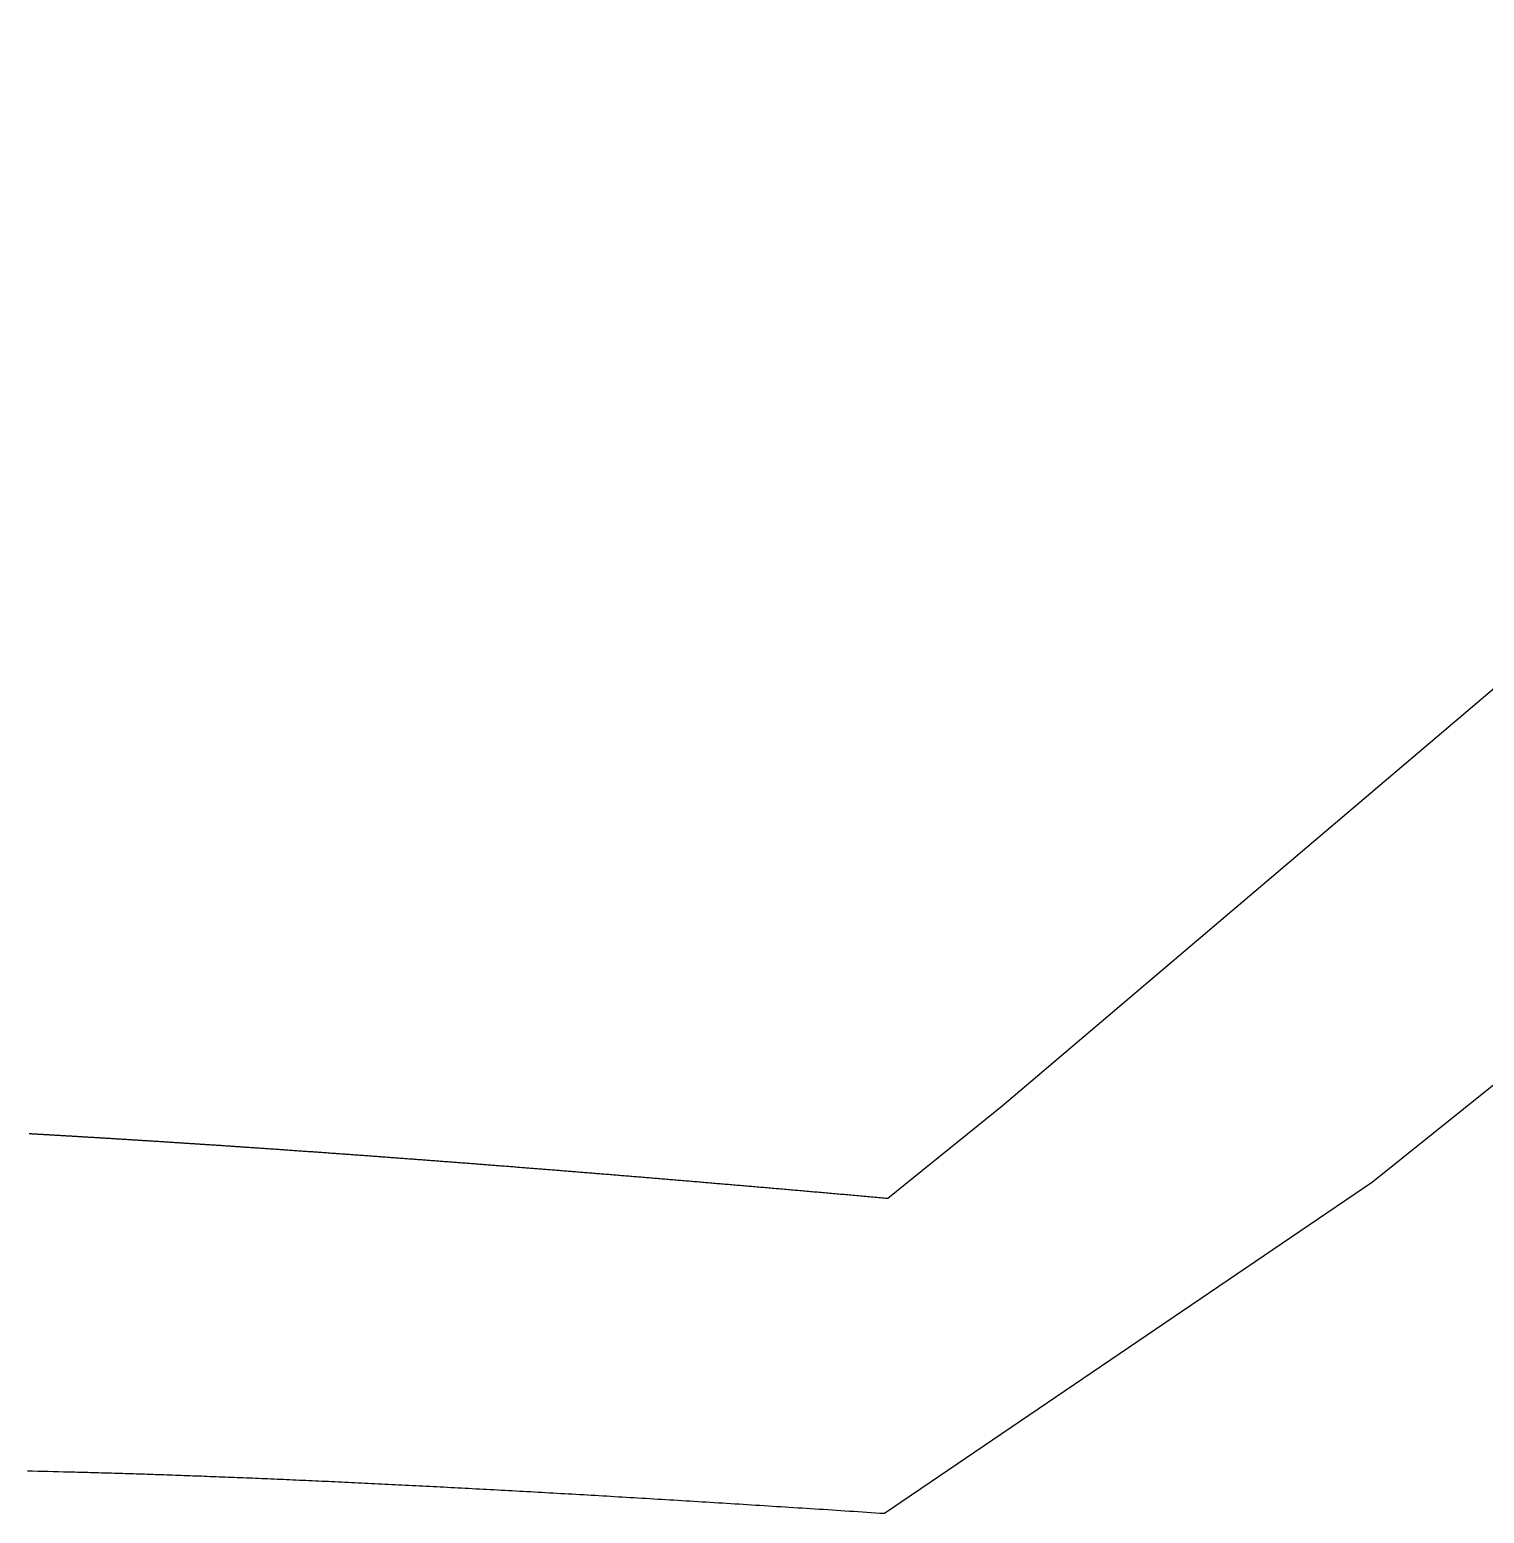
# Model space of a CAD drawing. Header units: millimetres. Extents: x 18 to 260, y 55 to 202.
# Drawn here: x 221.39 to 227.54, y 66.76 to 73.03 of the extents above; entities that cross this region are included whole.
import ezdxf

# ---------------------------------------------------------------- set-up
doc = ezdxf.new("R2010")
doc.units = ezdxf.units.MM
doc.header["$LTSCALE"] = 10.405138
doc.layers.add('Copa2_E', color=2, linetype='CONTINUOUS')
doc.layers.add('Copa2_I', color=90, linetype='CONTINUOUS')

msp = doc.modelspace()

# ---------------------------------------------------------------- linework, layer by layer
at = {"layer": 'Copa2_E'}
msp.add_polyline3d([(221.3856, 68.3641, 6.118), (221.3892, 68.3639, 6.1159), (221.3927, 68.3637, 6.1138), (221.3962, 68.3635, 6.1117), (221.3998, 68.3633, 6.1096), (221.4033, 68.3631, 6.1076), (221.4069, 68.3629, 6.1055), (221.4104, 68.3627, 6.1034), (221.414, 68.3625, 6.1013), (221.4176, 68.3623, 6.0993), (221.4211, 68.3621, 6.0972), (221.4247, 68.3619, 6.0951), (221.4283, 68.3617, 6.093), (221.4319, 68.3615, 6.0909), (221.4354, 68.3613, 6.0889), (221.439, 68.3611, 6.0868), (221.4426, 68.3609, 6.0847), (221.4462, 68.3607, 6.0826), (221.4498, 68.3605, 6.0806), (221.4534, 68.3603, 6.0785), (221.4571, 68.3601, 6.0764), (221.4607, 68.3598, 6.0743), (221.4643, 68.3596, 6.0723), (221.4679, 68.3594, 6.0702), (221.4715, 68.3592, 6.0681), (221.4752, 68.359, 6.066), (221.4788, 68.3588, 6.064), (221.4825, 68.3586, 6.0619), (221.4861, 68.3584, 6.0598), (221.4898, 68.3582, 6.0577), (221.4934, 68.3579, 6.0557), (221.4971, 68.3577, 6.0536), (221.5007, 68.3575, 6.0515), (221.5044, 68.3573, 6.0494), (221.5081, 68.3571, 6.0474), (221.5118, 68.3569, 6.0453), (221.5154, 68.3567, 6.0432), (221.5191, 68.3564, 6.0411), (221.5228, 68.3562, 6.0391), (221.5265, 68.356, 6.037), (221.5302, 68.3558, 6.0349), (221.5339, 68.3556, 6.0329), (221.5376, 68.3554, 6.0308), (221.5414, 68.3551, 6.0287), (221.5451, 68.3549, 6.0266), (221.5488, 68.3547, 6.0246), (221.5525, 68.3545, 6.0225), (221.5563, 68.3543, 6.0204), (221.56, 68.354, 6.0183), (221.5637, 68.3538, 6.0163), (221.5675, 68.3536, 6.0142), (221.5712, 68.3534, 6.0121), (221.575, 68.3532, 6.01), (221.5788, 68.3529, 6.008), (221.5825, 68.3527, 6.0059), (221.5863, 68.3525, 6.0038), (221.5901, 68.3523, 6.0017), (221.5938, 68.352, 5.9997), (221.5976, 68.3518, 5.9976), (221.6014, 68.3516, 5.9955), (221.6052, 68.3514, 5.9934), (221.609, 68.3511, 5.9914), (221.6128, 68.3509, 5.9893), (221.6166, 68.3507, 5.9872), (221.6204, 68.3505, 5.9851), (221.6242, 68.3502, 5.9831), (221.628, 68.35, 5.981), (221.6319, 68.3498, 5.9789), (221.6357, 68.3495, 5.9768), (221.6395, 68.3493, 5.9748), (221.6434, 68.3491, 5.9727), (221.6472, 68.3489, 5.9706), (221.6511, 68.3486, 5.9685), (221.6549, 68.3484, 5.9664), (221.6588, 68.3482, 5.9644), (221.6626, 68.3479, 5.9623), (221.6665, 68.3477, 5.9602), (221.6704, 68.3475, 5.9581), (221.6743, 68.3472, 5.9561), (221.6781, 68.347, 5.954), (221.682, 68.3468, 5.9519), (221.6859, 68.3465, 5.9498), (221.6898, 68.3463, 5.9477), (221.6937, 68.3461, 5.9457), (221.6976, 68.3458, 5.9436), (221.7015, 68.3456, 5.9415), (221.7054, 68.3453, 5.9394), (221.7093, 68.3451, 5.9373), (221.7133, 68.3449, 5.9352), (221.7172, 68.3446, 5.9332), (221.7211, 68.3444, 5.9311), (221.7251, 68.3441, 5.929), (221.729, 68.3439, 5.9269), (221.733, 68.3437, 5.9248), (221.7369, 68.3434, 5.9228), (221.7409, 68.3432, 5.9207), (221.7448, 68.3429, 5.9186), (221.7488, 68.3427, 5.9165), (221.7528, 68.3424, 5.9144), (221.7568, 68.3422, 5.9123), (221.7607, 68.342, 5.9102), (221.7647, 68.3417, 5.9082), (221.7687, 68.3415, 5.9061), (221.7727, 68.3412, 5.904), (221.7767, 68.341, 5.9019), (221.7807, 68.3407, 5.8998), (221.7847, 68.3405, 5.8977), (221.7887, 68.3402, 5.8956), (221.7928, 68.34, 5.8935), (221.7968, 68.3397, 5.8914), (221.8008, 68.3395, 5.8894), (221.8049, 68.3392, 5.8873), (221.8089, 68.339, 5.8852), (221.8129, 68.3387, 5.8831), (221.817, 68.3385, 5.881), (221.821, 68.3382, 5.8789), (221.8251, 68.338, 5.8768), (221.8292, 68.3377, 5.8747), (221.8332, 68.3375, 5.8726), (221.8373, 68.3372, 5.8705), (221.8414, 68.337, 5.8684), (221.8455, 68.3367, 5.8663), (221.8496, 68.3365, 5.8642), (221.8537, 68.3362, 5.8621), (221.8578, 68.3359, 5.86), (221.8619, 68.3357, 5.8579), (221.866, 68.3354, 5.8558), (221.8701, 68.3352, 5.8537), (221.8742, 68.3349, 5.8516), (221.8783, 68.3347, 5.8495), (221.8825, 68.3344, 5.8474), (221.8866, 68.3341, 5.8453), (221.8907, 68.3339, 5.8432), (221.8949, 68.3336, 5.8411), (221.899, 68.3333, 5.839), (221.9032, 68.3331, 5.8369), (221.9074, 68.3328, 5.8348), (221.9115, 68.3326, 5.8327), (221.9157, 68.3323, 5.8306), (221.9199, 68.332, 5.8285), (221.9241, 68.3318, 5.8264), (221.9282, 68.3315, 5.8242), (221.9324, 68.3312, 5.8221), (221.9366, 68.331, 5.82), (221.9408, 68.3307, 5.8179), (221.945, 68.3304, 5.8158), (221.9492, 68.3302, 5.8137), (221.9535, 68.3299, 5.8116), (221.9577, 68.3296, 5.8095), (221.9619, 68.3294, 5.8073), (221.9661, 68.3291, 5.8052), (221.9704, 68.3288, 5.8031), (221.9746, 68.3285, 5.801), (221.9789, 68.3283, 5.7989), (221.9831, 68.328, 5.7968), (221.9874, 68.3277, 5.7946), (221.9917, 68.3275, 5.7925), (221.9959, 68.3272, 5.7904), (222.0002, 68.3269, 5.7883), (222.0045, 68.3266, 5.7861), (222.0088, 68.3264, 5.784), (222.0131, 68.3261, 5.7819), (222.0173, 68.3258, 5.7798), (222.0216, 68.3255, 5.7776), (222.026, 68.3252, 5.7755), (222.0303, 68.325, 5.7734), (222.0346, 68.3247, 5.7712), (222.0389, 68.3244, 5.7691), (222.0432, 68.3241, 5.767), (222.0476, 68.3238, 5.7649), (222.0519, 68.3236, 5.7627), (222.0562, 68.3233, 5.7606), (222.0606, 68.323, 5.7585), (222.0649, 68.3227, 5.7563), (222.0693, 68.3224, 5.7542), (222.0737, 68.3222, 5.752), (222.078, 68.3219, 5.7499), (222.0824, 68.3216, 5.7478), (222.0868, 68.3213, 5.7456), (222.0912, 68.321, 5.7435), (222.0956, 68.3207, 5.7413), (222.1, 68.3204, 5.7392), (222.1044, 68.3201, 5.737), (222.1088, 68.3199, 5.7349), (222.1132, 68.3196, 5.7327), (222.1176, 68.3193, 5.7306), (222.122, 68.319, 5.7285), (222.1265, 68.3187, 5.7263), (222.1309, 68.3184, 5.7242), (222.1353, 68.3181, 5.722), (222.1398, 68.3178, 5.7198), (222.1442, 68.3175, 5.7177), (222.1487, 68.3172, 5.7155), (222.1531, 68.3169, 5.7134), (222.1576, 68.3166, 5.7112), (222.1621, 68.3163, 5.7091), (222.1666, 68.3161, 5.7069), (222.171, 68.3158, 5.7047), (222.1755, 68.3155, 5.7026), (222.18, 68.3152, 5.7004), (222.1845, 68.3149, 5.6982), (222.189, 68.3146, 5.6961), (222.1935, 68.3143, 5.6939), (222.198, 68.314, 5.6917), (222.2026, 68.3137, 5.6896), (222.2071, 68.3134, 5.6874), (222.2116, 68.3131, 5.6852), (222.2162, 68.3128, 5.6831), (222.2207, 68.3124, 5.6809), (222.2253, 68.3121, 5.6787), (222.2298, 68.3118, 5.6765), (222.2344, 68.3115, 5.6744), (222.2389, 68.3112, 5.6722), (222.2435, 68.3109, 5.67), (222.2481, 68.3106, 5.6678), (222.2527, 68.3103, 5.6656), (222.2573, 68.31, 5.6635), (222.2618, 68.3097, 5.6613), (222.2664, 68.3094, 5.6591), (222.2711, 68.3091, 5.6569), (222.2757, 68.3088, 5.6547), (222.2803, 68.3084, 5.6525), (222.2849, 68.3081, 5.6503), (222.2895, 68.3078, 5.6481), (222.2942, 68.3075, 5.6459), (222.2988, 68.3072, 5.6437), (222.3034, 68.3069, 5.6415), (222.3081, 68.3066, 5.6393), (222.3127, 68.3063, 5.6371), (222.3174, 68.3059, 5.6349), (222.3221, 68.3056, 5.6327), (222.3268, 68.3053, 5.6305), (222.3314, 68.305, 5.6283), (222.3361, 68.3047, 5.6261), (222.3408, 68.3043, 5.6239), (222.3455, 68.304, 5.6217), (222.3502, 68.3037, 5.6195), (222.3549, 68.3034, 5.6173), (222.3596, 68.3031, 5.6151), (222.3643, 68.3027, 5.6129), (222.3691, 68.3024, 5.6106), (222.3738, 68.3021, 5.6084), (222.3785, 68.3018, 5.6062), (222.3833, 68.3014, 5.604), (222.388, 68.3011, 5.6018), (222.3928, 68.3008, 5.5995), (222.3975, 68.3005, 5.5973), (222.4023, 68.3001, 5.5951), (222.4071, 68.2998, 5.5929), (222.4118, 68.2995, 5.5906), (222.4166, 68.2991, 5.5884), (222.4214, 68.2988, 5.5862), (222.4262, 68.2985, 5.5839), (222.431, 68.2982, 5.5817), (222.4358, 68.2978, 5.5795), (222.4406, 68.2975, 5.5772), (222.4454, 68.2972, 5.575), (222.4503, 68.2968, 5.5728), (222.4551, 68.2965, 5.5705), (222.4599, 68.2961, 5.5683), (222.4648, 68.2958, 5.566), (222.4696, 68.2955, 5.5638), (222.4745, 68.2951, 5.5615), (222.4793, 68.2948, 5.5593), (222.4842, 68.2945, 5.557), (222.489, 68.2941, 5.5548), (222.4939, 68.2938, 5.5525), (222.4988, 68.2934, 5.5503), (222.5037, 68.2931, 5.548), (222.5086, 68.2928, 5.5457), (222.5135, 68.2924, 5.5435), (222.5184, 68.2921, 5.5412), (222.5233, 68.2917, 5.5389), (222.5282, 68.2914, 5.5367), (222.5331, 68.291, 5.5344), (222.5381, 68.2907, 5.5321), (222.543, 68.2903, 5.5299), (222.5479, 68.29, 5.5276), (222.5529, 68.2896, 5.5253), (222.5578, 68.2893, 5.523), (222.5628, 68.2889, 5.5208), (222.5678, 68.2886, 5.5185), (222.5727, 68.2882, 5.5162), (222.5777, 68.2879, 5.5139), (222.5827, 68.2875, 5.5116), (222.5877, 68.2872, 5.5093), (222.5927, 68.2868, 5.5071), (222.5977, 68.2865, 5.5048), (222.6027, 68.2861, 5.5025), (222.6077, 68.2858, 5.5002), (222.6127, 68.2854, 5.4979), (222.6177, 68.2851, 5.4956), (222.6228, 68.2847, 5.4933), (222.6278, 68.2843, 5.491), (222.6328, 68.284, 5.4887), (222.6379, 68.2836, 5.4864), (222.643, 68.2833, 5.4841), (222.648, 68.2829, 5.4818), (222.6531, 68.2825, 5.4794), (222.6582, 68.2822, 5.4771), (222.6632, 68.2818, 5.4748), (222.6683, 68.2814, 5.4725), (222.6734, 68.2811, 5.4702), (222.6785, 68.2807, 5.4679), (222.6836, 68.2804, 5.4655), (222.6887, 68.28, 5.4632), (222.6938, 68.2796, 5.4609), (222.699, 68.2793, 5.4586), (222.7041, 68.2789, 5.4562), (222.7092, 68.2785, 5.4539), (222.7144, 68.2781, 5.4516), (222.7195, 68.2778, 5.4492), (222.7247, 68.2774, 5.4469), (222.7298, 68.277, 5.4446), (222.735, 68.2767, 5.4422), (222.7402, 68.2763, 5.4399), (222.7453, 68.2759, 5.4375), (222.7505, 68.2755, 5.4352), (222.7557, 68.2752, 5.4328), (222.7609, 68.2748, 5.4305), (222.7661, 68.2744, 5.4281), (222.7713, 68.274, 5.4258), (222.7766, 68.2736, 5.4234), (222.7818, 68.2733, 5.421), (222.787, 68.2729, 5.4187), (222.7922, 68.2725, 5.4163), (222.7975, 68.2721, 5.414), (222.8027, 68.2717, 5.4116), (222.808, 68.2714, 5.4092), (222.8132, 68.271, 5.4068), (222.8185, 68.2706, 5.4045), (222.8238, 68.2702, 5.4021), (222.8291, 68.2698, 5.3997), (222.8343, 68.2694, 5.3973), (222.8396, 68.269, 5.395), (222.8449, 68.2687, 5.3926), (222.8502, 68.2683, 5.3902), (222.8555, 68.2679, 5.3878), (222.8609, 68.2675, 5.3854), (222.8662, 68.2671, 5.383), (222.8715, 68.2667, 5.3806), (222.8768, 68.2663, 5.3782), (222.8822, 68.2659, 5.3758), (222.8875, 68.2655, 5.3734), (222.8929, 68.2651, 5.371), (222.8983, 68.2647, 5.3686), (222.9036, 68.2643, 5.3662), (222.909, 68.2639, 5.3638), (222.9144, 68.2635, 5.3614), (222.9198, 68.2631, 5.359), (222.9252, 68.2627, 5.3566), (222.9306, 68.2623, 5.3541), (222.936, 68.2619, 5.3517), (222.9414, 68.2615, 5.3493), (222.9468, 68.2611, 5.3469), (222.9522, 68.2607, 5.3444), (222.9577, 68.2603, 5.342), (222.9631, 68.2599, 5.3396), (222.9685, 68.2595, 5.3371), (222.974, 68.2591, 5.3347), (222.9794, 68.2587, 5.3323), (222.9849, 68.2583, 5.3298), (222.9904, 68.2579, 5.3274), (222.9959, 68.2575, 5.3249), (223.0013, 68.2571, 5.3225), (223.0068, 68.2567, 5.32), (223.0123, 68.2562, 5.3176), (223.0178, 68.2558, 5.3151), (223.0233, 68.2554, 5.3127), (223.0289, 68.255, 5.3102), (223.0344, 68.2546, 5.3078), (223.0399, 68.2542, 5.3053), (223.0455, 68.2538, 5.3028), (223.051, 68.2533, 5.3003), (223.0565, 68.2529, 5.2979), (223.0621, 68.2525, 5.2954), (223.0677, 68.2521, 5.2929), (223.0732, 68.2517, 5.2904), (223.0788, 68.2512, 5.288), (223.0844, 68.2508, 5.2855), (223.09, 68.2504, 5.283), (223.0956, 68.25, 5.2805), (223.1012, 68.2496, 5.278), (223.1068, 68.2491, 5.2755), (223.1124, 68.2487, 5.273), (223.118, 68.2483, 5.2705), (223.1237, 68.2479, 5.268), (223.1293, 68.2474, 5.2655), (223.1349, 68.247, 5.263), (223.1406, 68.2466, 5.2605), (223.1462, 68.2461, 5.258), (223.1519, 68.2457, 5.2555), (223.1576, 68.2453, 5.253), (223.1632, 68.2448, 5.2505), (223.1689, 68.2444, 5.2479), (223.1746, 68.244, 5.2454), (223.1803, 68.2435, 5.2429), (223.186, 68.2431, 5.2404), (223.1917, 68.2427, 5.2378), (223.1974, 68.2422, 5.2353), (223.2032, 68.2418, 5.2327), (223.2089, 68.2413, 5.2302), (223.2146, 68.2409, 5.2277), (223.2204, 68.2405, 5.2251), (223.2261, 68.24, 5.2226), (223.2319, 68.2396, 5.22), (223.2376, 68.2391, 5.2175), (223.2434, 68.2387, 5.2149), (223.2492, 68.2383, 5.2124), (223.255, 68.2378, 5.2098), (223.2608, 68.2374, 5.2072), (223.2666, 68.2369, 5.2047), (223.2724, 68.2365, 5.2021), (223.2782, 68.236, 5.1995), (223.284, 68.2356, 5.197), (223.2898, 68.2351, 5.1944), (223.2957, 68.2347, 5.1918), (223.3015, 68.2342, 5.1892), (223.3073, 68.2338, 5.1866), (223.3132, 68.2333, 5.1841), (223.319, 68.2329, 5.1815), (223.3249, 68.2324, 5.1789), (223.3308, 68.2319, 5.1763), (223.3367, 68.2315, 5.1737), (223.3426, 68.231, 5.1711), (223.3484, 68.2306, 5.1685), (223.3543, 68.2301, 5.1659), (223.3603, 68.2297, 5.1633), (223.3662, 68.2292, 5.1607), (223.3721, 68.2287, 5.158), (223.378, 68.2283, 5.1554), (223.384, 68.2278, 5.1528), (223.3899, 68.2273, 5.1502), (223.3958, 68.2269, 5.1476), (223.4018, 68.2264, 5.1449), (223.4078, 68.2259, 5.1423), (223.4137, 68.2255, 5.1397), (223.4197, 68.225, 5.137), (223.4257, 68.2245, 5.1344), (223.4317, 68.2241, 5.1317), (223.4377, 68.2236, 5.1291), (223.4437, 68.2231, 5.1265), (223.4497, 68.2226, 5.1238), (223.4557, 68.2222, 5.1211), (223.4617, 68.2217, 5.1185), (223.4678, 68.2212, 5.1158), (223.4738, 68.2207, 5.1132), (223.4799, 68.2203, 5.1105), (223.4859, 68.2198, 5.1078), (223.492, 68.2193, 5.1052), (223.498, 68.2188, 5.1025), (223.5041, 68.2184, 5.0998), (223.5102, 68.2179, 5.0971), (223.5163, 68.2174, 5.0944), (223.5224, 68.2169, 5.0918), (223.5285, 68.2164, 5.0891), (223.5346, 68.2159, 5.0864), (223.5407, 68.2155, 5.0837), (223.5468, 68.215, 5.081), (223.553, 68.2145, 5.0783), (223.5591, 68.214, 5.0756), (223.5653, 68.2135, 5.0729), (223.5714, 68.213, 5.0702), (223.5776, 68.2125, 5.0675), (223.5837, 68.212, 5.0647), (223.5899, 68.2115, 5.062), (223.5961, 68.211, 5.0593), (223.6023, 68.2106, 5.0566), (223.6085, 68.2101, 5.0538), (223.6147, 68.2096, 5.0511), (223.6209, 68.2091, 5.0484), (223.6271, 68.2086, 5.0456), (223.6333, 68.2081, 5.0429), (223.6396, 68.2076, 5.0402), (223.6458, 68.2071, 5.0374), (223.6521, 68.2066, 5.0347), (223.6583, 68.2061, 5.0319), (223.6646, 68.2056, 5.0291), (223.6708, 68.2051, 5.0264), (223.6771, 68.2046, 5.0236), (223.6834, 68.2041, 5.0209), (223.6897, 68.2035, 5.0181), (223.696, 68.203, 5.0153), (223.7023, 68.2025, 5.0125), (223.7086, 68.202, 5.0098), (223.7149, 68.2015, 5.007), (223.7212, 68.201, 5.0042), (223.7276, 68.2005, 5.0014), (223.7339, 68.2, 4.9986), (223.7403, 68.1995, 4.9958), (223.7466, 68.1989, 4.993), (223.753, 68.1984, 4.9902), (223.7593, 68.1979, 4.9874), (223.7657, 68.1974, 4.9846), (223.7721, 68.1969, 4.9818), (223.7785, 68.1964, 4.979), (223.7849, 68.1958, 4.9762), (223.7913, 68.1953, 4.9734), (223.7977, 68.1948, 4.9705), (223.8041, 68.1943, 4.9677), (223.8106, 68.1938, 4.9649), (223.817, 68.1932, 4.962), (223.8235, 68.1927, 4.9592), (223.8299, 68.1922, 4.9564), (223.8364, 68.1917, 4.9535), (223.8428, 68.1911, 4.9507), (223.8493, 68.1906, 4.9478), (223.8558, 68.1901, 4.945), (223.8623, 68.1895, 4.9421), (223.8688, 68.189, 4.9393), (223.8753, 68.1885, 4.9364), (223.8818, 68.1879, 4.9335), (223.8883, 68.1874, 4.9307), (223.8948, 68.1869, 4.9278), (223.9014, 68.1863, 4.9249), (223.9079, 68.1858, 4.922), (223.9144, 68.1853, 4.9191), (223.921, 68.1847, 4.9163), (223.9276, 68.1842, 4.9134), (223.9341, 68.1836, 4.9105), (223.9407, 68.1831, 4.9076), (223.9473, 68.1826, 4.9047), (223.9539, 68.182, 4.9018), (223.9605, 68.1815, 4.8989), (223.9671, 68.1809, 4.896), (223.9737, 68.1804, 4.893), (223.9803, 68.1798, 4.8901), (223.987, 68.1793, 4.8872), (223.9936, 68.1787, 4.8843), (224.0002, 68.1782, 4.8813), (224.0069, 68.1776, 4.8784), (224.0135, 68.1771, 4.8755), (224.0202, 68.1765, 4.8725), (224.0269, 68.176, 4.8696), (224.0336, 68.1754, 4.8666), (224.0403, 68.1749, 4.8637), (224.047, 68.1743, 4.8607), (224.0537, 68.1737, 4.8578), (224.0604, 68.1732, 4.8548), (224.0671, 68.1726, 4.8519), (224.0738, 68.1721, 4.8489), (224.0806, 68.1715, 4.8459), (224.0873, 68.1709, 4.843), (224.0941, 68.1704, 4.84), (224.1008, 68.1698, 4.837), (224.1076, 68.1692, 4.834), (224.1144, 68.1687, 4.831), (224.1211, 68.1681, 4.828), (224.1279, 68.1675, 4.825), (224.1347, 68.167, 4.822), (224.1415, 68.1664, 4.819), (224.1484, 68.1658, 4.816), (224.1552, 68.1653, 4.813), (224.162, 68.1647, 4.81), (224.1688, 68.1641, 4.807), (224.1757, 68.1635, 4.8039), (224.1825, 68.163, 4.8009), (224.1894, 68.1624, 4.7979), (224.1963, 68.1618, 4.7949), (224.2031, 68.1612, 4.7918), (224.21, 68.1607, 4.7888), (224.2169, 68.1601, 4.7857), (224.2238, 68.1595, 4.7827), (224.2307, 68.1589, 4.7796), (224.2376, 68.1583, 4.7766), (224.2445, 68.1577, 4.7735), (224.2515, 68.1572, 4.7705), (224.2584, 68.1566, 4.7674), (224.2654, 68.156, 4.7643), (224.2723, 68.1554, 4.7612), (224.2793, 68.1548, 4.7582), (224.2862, 68.1542, 4.7551), (224.2932, 68.1536, 4.752), (224.3002, 68.153, 4.7489), (224.3072, 68.1524, 4.7458), (224.3142, 68.1518, 4.7427), (224.3212, 68.1513, 4.7396), (224.3282, 68.1507, 4.7365), (224.3352, 68.1501, 4.7334), (224.3423, 68.1495, 4.7303), (224.3493, 68.1489, 4.7272), (224.3563, 68.1483, 4.7241), (224.3634, 68.1477, 4.7209), (224.3705, 68.1471, 4.7178), (224.3775, 68.1465, 4.7147), (224.3846, 68.1459, 4.7115), (224.3917, 68.1452, 4.7084), (224.3988, 68.1446, 4.7053), (224.4059, 68.144, 4.7021), (224.413, 68.1434, 4.699), (224.4201, 68.1428, 4.6958), (224.4272, 68.1422, 4.6926), (224.4344, 68.1416, 4.6895), (224.4415, 68.141, 4.6863), (224.4487, 68.1404, 4.6831), (224.4558, 68.1398, 4.68), (224.463, 68.1391, 4.6768), (224.4702, 68.1385, 4.6736), (224.4773, 68.1379, 4.6704), (224.4845, 68.1373, 4.6672), (224.4917, 68.1367, 4.664), (224.4989, 68.1361, 4.6608), (224.5061, 68.1354, 4.6576), (224.5134, 68.1348, 4.6544), (224.5206, 68.1342, 4.6512), (224.5278, 68.1336, 4.648), (224.5351, 68.1329, 4.6448), (224.5423, 68.1323, 4.6415), (224.5496, 68.1317, 4.6383), (224.5569, 68.1311, 4.6351), (224.5641, 68.1304, 4.6318), (224.5714, 68.1298, 4.6286), (224.5787, 68.1292, 4.6254), (224.586, 68.1285, 4.6221), (224.5933, 68.1279, 4.6189), (224.6006, 68.1273, 4.6156), (224.608, 68.1266, 4.6123), (224.6153, 68.126, 4.6091), (224.6226, 68.1254, 4.6058), (224.63, 68.1247, 4.6025), (224.6374, 68.1241, 4.5993), (224.6447, 68.1234, 4.596), (224.6521, 68.1228, 4.5927), (224.6595, 68.1222, 4.5894), (224.6669, 68.1215, 4.5861), (224.6743, 68.1209, 4.5828), (224.6817, 68.1202, 4.5795), (224.6891, 68.1196, 4.5762), (224.6965, 68.1189, 4.5729), (224.7039, 68.1183, 4.5696), (224.7114, 68.1176, 4.5663), (224.7188, 68.117, 4.5629), (224.7263, 68.1163, 4.5596), (224.7338, 68.1157, 4.5563), (224.7412, 68.115, 4.5529), (224.7487, 68.1144, 4.5496), (224.7562, 68.1137, 4.5463), (224.7637, 68.1131, 4.5429), (224.7712, 68.1124, 4.5396), (224.7787, 68.1117, 4.5362), (224.7862, 68.1111, 4.5328), (224.7938, 68.1104, 4.5295), (224.8013, 68.1098, 4.5261), (224.8089, 68.1091, 4.5227), (224.8164, 68.1084, 4.5193), (224.824, 68.1078, 4.516), (224.8315, 68.1071, 4.5126), (224.8391, 68.1064, 4.5092), (224.8467, 68.1058, 4.5058), (224.8543, 68.1051, 4.5024), (224.8619, 68.1044, 4.499), (224.8695, 68.1038, 4.4956), (224.8771, 68.1031, 4.4922), (224.8848, 68.1024, 4.4887), (224.8924, 68.1017, 4.4853), (224.9001, 68.1011, 4.4819), (224.9077, 68.1004, 4.4785), (224.9154, 68.0997, 4.475), (224.9231, 68.099, 4.4716), (224.9307, 68.0983, 4.4681), (224.9384, 68.0977, 4.4647), (224.9461, 68.097, 4.4612), (224.9538, 68.0963, 4.4578), (224.9615, 68.0956, 4.4543), (224.9693, 68.0949, 4.4508), (224.977, 68.0942, 4.4474), (224.9847, 68.0935, 4.4439), (224.9925, 68.0929, 4.4404), (225.0002, 68.0922, 4.4369), (225.008, 68.0915, 4.4334), (225.0158, 68.0908, 4.43), (225.5, 68.4807, 4.5292), (230.8601, 73.0316, 5.4349)], dxfattribs=at)
at = {"layer": 'Copa2_I'}
msp.add_polyline3d([(221.3773, 66.9382, 5.0484), (221.3996, 66.9377, 5.0336), (221.4217, 66.9371, 5.0189), (221.4436, 66.9366, 5.0044), (221.4654, 66.936, 4.99), (221.487, 66.9355, 4.9757), (221.5085, 66.9349, 4.9615), (221.5298, 66.9344, 4.9474), (221.5509, 66.9339, 4.9334), (221.5677, 66.9335, 4.9223), (221.5786, 66.9332, 4.9151), (221.5894, 66.9329, 4.908), (221.6003, 66.9326, 4.9009), (221.6113, 66.9323, 4.8938), (221.6222, 66.932, 4.8867), (221.6332, 66.9318, 4.8796), (221.6443, 66.9315, 4.8725), (221.6554, 66.9312, 4.8654), (221.6665, 66.9308, 4.8583), (221.6776, 66.9305, 4.8513), (221.6888, 66.9302, 4.8443), (221.7, 66.9299, 4.8372), (221.7112, 66.9296, 4.8302), (221.7225, 66.9293, 4.8232), (221.7338, 66.9289, 4.8162), (221.7452, 66.9286, 4.8092), (221.7565, 66.9282, 4.8022), (221.7679, 66.9279, 4.7952), (221.7794, 66.9276, 4.7883), (221.7909, 66.9272, 4.7813), (221.8024, 66.9269, 4.7744), (221.8139, 66.9265, 4.7675), (221.8255, 66.9261, 4.7605), (221.8371, 66.9258, 4.7536), (221.8488, 66.9254, 4.7467), (221.8604, 66.925, 4.7398), (221.8721, 66.9246, 4.733), (221.8839, 66.9242, 4.7261), (221.8957, 66.9239, 4.7192), (221.9075, 66.9235, 4.7124), (221.9193, 66.9231, 4.7055), (221.9312, 66.9227, 4.6987), (221.9431, 66.9223, 4.6919), (221.9551, 66.9219, 4.6851), (221.9671, 66.9214, 4.6783), (221.9791, 66.921, 4.6715), (221.9911, 66.9206, 4.6647), (222.0032, 66.9202, 4.658), (222.0153, 66.9197, 4.6512), (222.0275, 66.9193, 4.6444), (222.0397, 66.9189, 4.6377), (222.0519, 66.9184, 4.631), (222.0641, 66.918, 4.6243), (222.0764, 66.9175, 4.6176), (222.0887, 66.9171, 4.6109), (222.1011, 66.9166, 4.6042), (222.1135, 66.9162, 4.5975), (222.1259, 66.9157, 4.5908), (222.1383, 66.9152, 4.5842), (222.1508, 66.9147, 4.5775), (222.1633, 66.9143, 4.5709), (222.1759, 66.9138, 4.5643), (222.1885, 66.9133, 4.5577), (222.2011, 66.9128, 4.551), (222.2137, 66.9123, 4.5445), (222.2264, 66.9118, 4.5379), (222.2392, 66.9113, 4.5313), (222.2519, 66.9108, 4.5247), (222.2647, 66.9103, 4.5182), (222.2775, 66.9098, 4.5116), (222.2904, 66.9092, 4.5051), (222.3033, 66.9087, 4.4986), (222.3162, 66.9082, 4.4921), (222.3291, 66.9077, 4.4856), (222.3421, 66.9071, 4.4791), (222.3552, 66.9066, 4.4726), (222.3682, 66.906, 4.4661), (222.3813, 66.9055, 4.4596), (222.3944, 66.9049, 4.4532), (222.4076, 66.9044, 4.4467), (222.4208, 66.9038, 4.4403), (222.434, 66.9032, 4.4339), (222.4473, 66.9027, 4.4275), (222.4606, 66.9021, 4.4211), (222.4739, 66.9015, 4.4147), (222.4872, 66.9009, 4.4083), (222.5006, 66.9004, 4.4019), (222.5141, 66.8998, 4.3956), (222.5275, 66.8992, 4.3892), (222.541, 66.8986, 4.3829), (222.5545, 66.898, 4.3765), (222.5681, 66.8974, 4.3702), (222.5817, 66.8967, 4.3639), (222.5953, 66.8961, 4.3576), (222.609, 66.8955, 4.3513), (222.6227, 66.8949, 4.345), (222.6364, 66.8943, 4.3388), (222.6502, 66.8936, 4.3325), (222.664, 66.893, 4.3262), (222.6778, 66.8924, 4.32), (222.6917, 66.8917, 4.3138), (222.7056, 66.8911, 4.3076), (222.7195, 66.8904, 4.3013), (222.7335, 66.8898, 4.2951), (222.7475, 66.8891, 4.289), (222.7615, 66.8884, 4.2828), (222.7756, 66.8878, 4.2766), (222.7897, 66.8871, 4.2705), (222.8038, 66.8864, 4.2643), (222.818, 66.8857, 4.2582), (222.8322, 66.885, 4.252), (222.8464, 66.8843, 4.2459), (222.8607, 66.8837, 4.2398), (222.875, 66.883, 4.2337), (222.8893, 66.8823, 4.2276), (222.9037, 66.8815, 4.2215), (222.9181, 66.8808, 4.2155), (222.9325, 66.8801, 4.2094), (222.947, 66.8794, 4.2034), (222.9615, 66.8787, 4.1973), (222.976, 66.878, 4.1913), (222.9906, 66.8772, 4.1853), (223.0052, 66.8765, 4.1793), (223.0198, 66.8757, 4.1733), (223.0345, 66.875, 4.1673), (223.0492, 66.8743, 4.1613), (223.0639, 66.8735, 4.1554), (223.0787, 66.8727, 4.1494), (223.0935, 66.872, 4.1435), (223.1084, 66.8712, 4.1375), (223.1232, 66.8705, 4.1316), (223.1381, 66.8697, 4.1257), (223.1531, 66.8689, 4.1198), (223.1681, 66.8681, 4.1139), (223.1831, 66.8673, 4.108), (223.1981, 66.8666, 4.1021), (223.2132, 66.8658, 4.0963), (223.2283, 66.865, 4.0904), (223.2434, 66.8642, 4.0846), (223.2586, 66.8634, 4.0787), (223.2738, 66.8625, 4.0729), (223.2891, 66.8617, 4.0671), (223.3043, 66.8609, 4.0613), (223.3196, 66.8601, 4.0555), (223.335, 66.8593, 4.0497), (223.3504, 66.8584, 4.0439), (223.3658, 66.8576, 4.0382), (223.3812, 66.8568, 4.0324), (223.3967, 66.8559, 4.0267), (223.4122, 66.8551, 4.0209), (223.4278, 66.8542, 4.0152), (223.4433, 66.8534, 4.0095), (223.459, 66.8525, 4.0038), (223.4746, 66.8516, 3.9981), (223.4903, 66.8508, 3.9924), (223.506, 66.8499, 3.9868), (223.5217, 66.849, 3.9811), (223.5375, 66.8482, 3.9754), (223.5533, 66.8473, 3.9698), (223.5692, 66.8464, 3.9642), (223.5851, 66.8455, 3.9586), (223.601, 66.8446, 3.9529), (223.6169, 66.8437, 3.9473), (223.6329, 66.8428, 3.9418), (223.6489, 66.8419, 3.9362), (223.665, 66.841, 3.9306), (223.6811, 66.8401, 3.925), (223.6972, 66.8391, 3.9195), (223.7133, 66.8382, 3.914), (223.7295, 66.8373, 3.9084), (223.7457, 66.8363, 3.9029), (223.762, 66.8354, 3.8974), (223.7783, 66.8345, 3.8919), (223.7946, 66.8335, 3.8864), (223.8109, 66.8326, 3.8809), (223.8273, 66.8316, 3.8755), (223.8437, 66.8307, 3.87), (223.8602, 66.8297, 3.8646), (223.8767, 66.8287, 3.8591), (223.8932, 66.8278, 3.8537), (223.9098, 66.8268, 3.8483), (223.9263, 66.8258, 3.8429), (223.943, 66.8248, 3.8375), (223.9596, 66.8238, 3.8321), (223.9763, 66.8228, 3.8267), (223.993, 66.8218, 3.8213), (224.0098, 66.8208, 3.816), (224.0266, 66.8198, 3.8106), (224.0434, 66.8188, 3.8053), (224.0603, 66.8178, 3.8), (224.0771, 66.8168, 3.7946), (224.0941, 66.8158, 3.7893), (224.111, 66.8148, 3.784), (224.128, 66.8137, 3.7788), (224.145, 66.8127, 3.7735), (224.1621, 66.8117, 3.7682), (224.1792, 66.8106, 3.763), (224.1963, 66.8096, 3.7577), (224.2135, 66.8085, 3.7525), (224.2307, 66.8075, 3.7473), (224.2479, 66.8064, 3.742), (224.2652, 66.8054, 3.7368), (224.2824, 66.8043, 3.7316), (224.2998, 66.8032, 3.7265), (224.3171, 66.8022, 3.7213), (224.3345, 66.8011, 3.7161), (224.352, 66.8, 3.711), (224.3694, 66.7989, 3.7058), (224.3869, 66.7978, 3.7007), (224.4044, 66.7967, 3.6956), (224.422, 66.7956, 3.6904), (224.4396, 66.7945, 3.6853), (224.4572, 66.7934, 3.6803), (224.4749, 66.7923, 3.6752), (224.4926, 66.7912, 3.6701), (224.5103, 66.7901, 3.665), (224.5281, 66.789, 3.66), (224.5459, 66.7878, 3.6549), (224.5637, 66.7867, 3.6499), (224.5816, 66.7856, 3.6449), (224.5995, 66.7844, 3.6399), (224.6174, 66.7833, 3.6349), (224.6354, 66.7821, 3.6299), (224.6534, 66.781, 3.6249), (224.6714, 66.7798, 3.6199), (224.6895, 66.7787, 3.615), (224.7076, 66.7775, 3.61), (224.7257, 66.7763, 3.6051), (224.7439, 66.7752, 3.6001), (224.7621, 66.774, 3.5952), (224.7803, 66.7728, 3.5903), (224.7986, 66.7716, 3.5854), (224.8169, 66.7704, 3.5805), (224.8352, 66.7692, 3.5756), (224.8536, 66.768, 3.5708), (224.872, 66.7668, 3.5659), (224.8904, 66.7656, 3.5611), (224.9089, 66.7644, 3.5562), (224.9274, 66.7632, 3.5514), (224.946, 66.762, 3.5466), (224.9645, 66.7608, 3.5418), (224.9831, 66.7595, 3.537), (225.0018, 66.7583, 3.5322), (227.0665, 68.1594, 3.7107), (232.1906, 72.2702, 4.2506)], dxfattribs=at)

doc.saveas('drawing.dxf')
